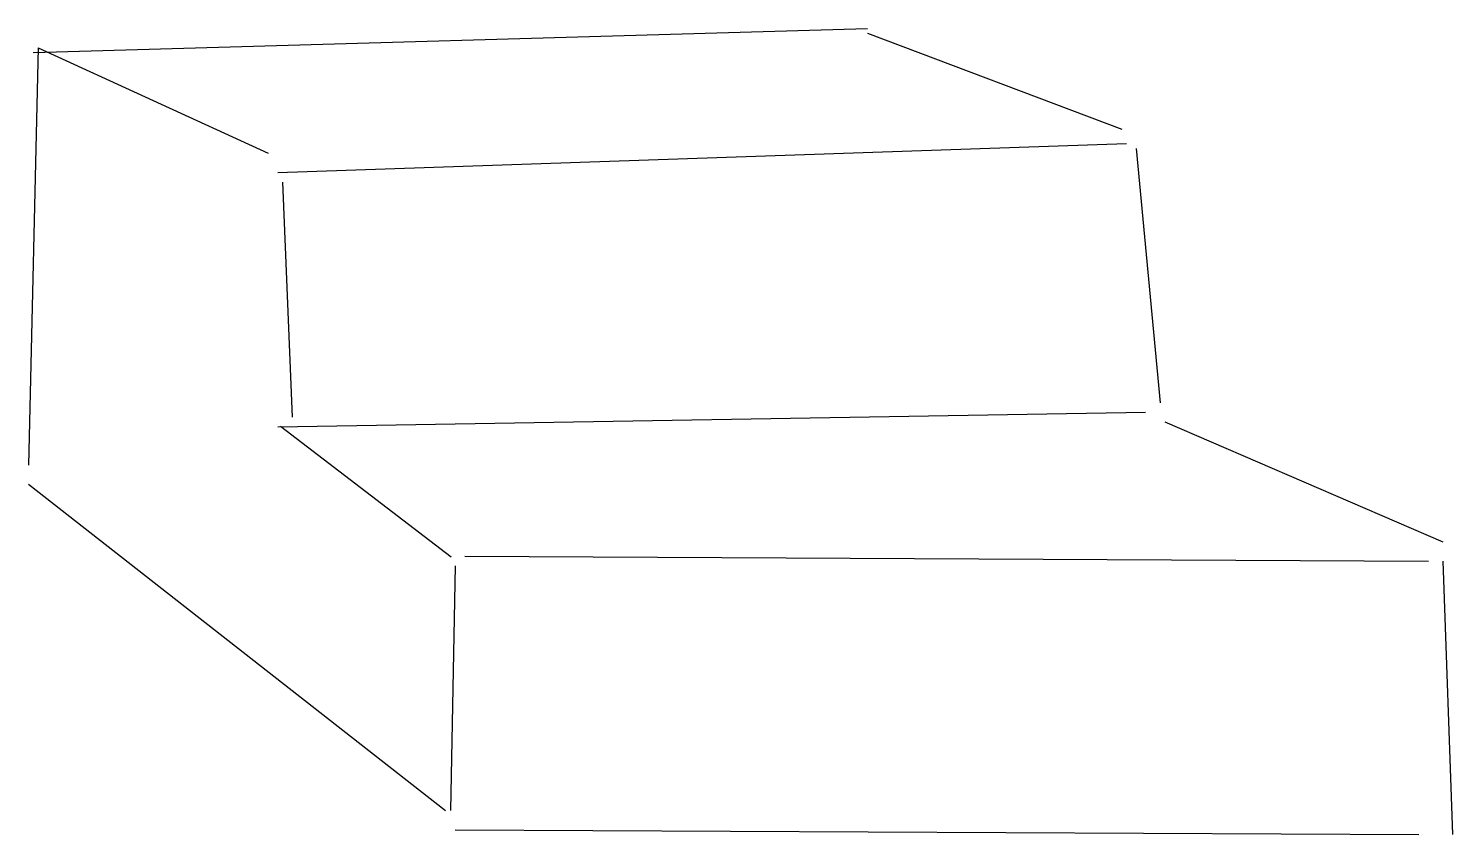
# Model space of a CAD drawing. Header units: metres. Extents: x -20 to 114, y -128 to -52.
import ezdxf

# ---------------------------------------------------------------- set-up
doc = ezdxf.new("R2010")
doc.units = ezdxf.units.M

msp = doc.modelspace()

# ---------------------------------------------------------------- linework, layer by layer
at = {"color": 0}
for p, q in [((-19.451685, -54.05759), (59.259785, -51.795765)), ((59.259785, -52.248131), (83.235115, -61.295425)), ((-18.999319, -53.605225), (-19.904049, -92.96096)), ((-18.999319, -53.605225), (2.714189, -63.557247)), ((3.618918, -65.366707), (83.687485, -62.652519)), ((84.592209, -63.104885), (86.854034, -87.080215)), ((4.071283, -66.271439), (4.976012, -88.437309)), ((3.618918, -89.342041), (85.496941, -87.984947)), ((3.888579, -89.290039), (19.985376, -101.60759)), ((87.306396, -88.889671), (113.543556, -100.198792)), ((-19.904049, -94.770416), (19.451685, -125.531219)), ((21.261145, -101.555885), (112.186462, -102.008255)), ((113.543556, -102.008255), (114.44828, -127.793045)), ((20.356415, -102.460617), (19.904049, -125.531219)), ((20.356415, -127.340683), (111.281731, -127.793045))]:
    msp.add_line(p, q, dxfattribs=at)

doc.saveas('drawing.dxf')
